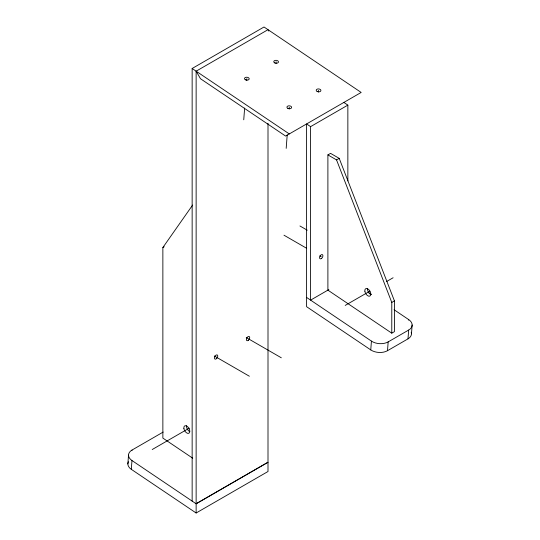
<?xml version="1.0" encoding="UTF-8"?>
<svg xmlns="http://www.w3.org/2000/svg" width="540" height="540" viewBox="0 0 540 540"><rect width="100%" height="100%" fill="white"/><g stroke="black" fill="none" stroke-linecap="round" stroke-linejoin="round"><path stroke-width="0.81" d="M127.859 463.941L128.52 455.132M131.963 450.61L132.003 450.063L163.175 432.061M268.002 123.296L268.002 471.508L196.135 513L131.308 469.334L131.969 460.532A11.853 7.391 4.3 0 1 132.003 450.063M243.749 119.792L244.634 108.054M246.713 80.379L246.841 78.698M275.994 63.47L276.122 61.796M286.187 148.379L287.199 134.96M289.156 108.965L289.285 107.285M318.438 92.056L318.56 90.383M411.23 332.262A11.853 7.391 4.3 0 1 407.997 338.863L387.504 350.696A11.853 7.391 4.3 0 1 370.764 349.913L371.425 341.105L306.599 297.439M387.504 350.696L388.166 341.894L408.665 330.055A11.853 7.391 4.3 0 0 408.692 319.592L394.052 309.731M408.652 320.139L408.692 319.592M407.997 338.863L408.665 330.055M411.48 333.794L412.142 324.986M192.719 458.197L162.864 438.082L162.864 247.523L192.638 205.058M192.146 501.093L192.146 68.492L264.013 27L361.166 92.441L285.599 136.067L200.509 78.752L196.135 71.186L268.002 29.686L268.799 31.064M328.86 289.582L310.595 300.132L310.595 126.637L347.855 105.118L343.865 102.431M162.864 247.523L164.194 246.753M327.895 154.899L330.554 153.367L339.208 158.362L394.436 300.895L394.436 331.634L391.777 333.166L327.895 290.142L327.895 154.899L336.541 159.894L391.777 302.434L391.777 333.166M336.541 159.894L339.208 158.362M345.195 305.424L369.88 291.175M386.573 281.529L393.107 277.763M391.777 302.434L394.436 300.895M152.213 449.53L189.236 428.159M196.135 503.746L268.002 462.254L196.135 503.786L131.969 460.532M299.943 225.976L307.253 230.195M283.973 235.197L306.625 248.279M319.781 255.872L321.239 256.716M246.24 337.541L281.313 357.791M214.299 355.982L249.372 376.232M310.595 126.637L306.599 123.944L306.599 306.693L370.764 349.913M192.146 68.492L289.298 133.934M368.26 292.356L371.048 294.233M347.855 105.118L347.855 180.92M196.135 71.186L196.135 513M131.308 469.334A11.853 7.391 4.3 0 1 128.419 461.72M189.749 431.608A4.232 2.444 60 0 1 186.536 425.682M388.166 341.894A11.853 7.391 4.3 0 1 371.425 341.105M371.304 294.624A4.232 2.444 60 0 1 367.538 288.495M274.712 62.903A2.356 1.465 4.3 0 0 278.451 62.073A2.356 1.465 4.3 0 0 275.197 60.399A2.356 1.465 4.3 0 0 274.712 62.903M245.437 79.812A2.356 1.465 4.3 0 0 249.176 78.982A2.356 1.465 4.3 0 0 245.916 77.308A2.356 1.465 4.3 0 0 245.437 79.812M317.156 91.49A2.356 1.465 4.3 0 0 320.895 90.666A2.356 1.465 4.3 0 0 317.635 88.992A2.356 1.465 4.3 0 0 317.156 91.49M287.874 108.398A2.356 1.465 4.3 0 0 291.613 107.568A2.356 1.465 4.3 0 0 288.36 105.894A2.356 1.465 4.3 0 0 287.874 108.398M183.863 428.382A4.232 2.444 60 0 0 188.703 433.323A4.232 2.444 60 0 0 187.886 426.938A4.232 2.444 60 0 0 183.863 428.382M321.671 258.322A2.356 1.357 -60 0 0 322.414 254.678A2.356 1.357 -60 0 0 319.633 257.148A2.356 1.357 -60 0 0 321.671 258.322M364.865 291.195A4.232 2.444 60 0 0 369.711 296.136A4.232 2.444 60 0 0 368.888 289.744A4.232 2.444 60 0 0 364.865 291.195M216.526 358.634A2.356 1.357 -60 0 0 217.276 354.989A2.356 1.357 -60 0 0 214.495 357.453A2.356 1.357 -60 0 0 216.526 358.634M248.468 340.193A2.356 1.357 -60 0 0 249.217 336.548A2.356 1.357 -60 0 0 246.436 339.012A2.356 1.357 -60 0 0 248.468 340.193"/></g></svg>
